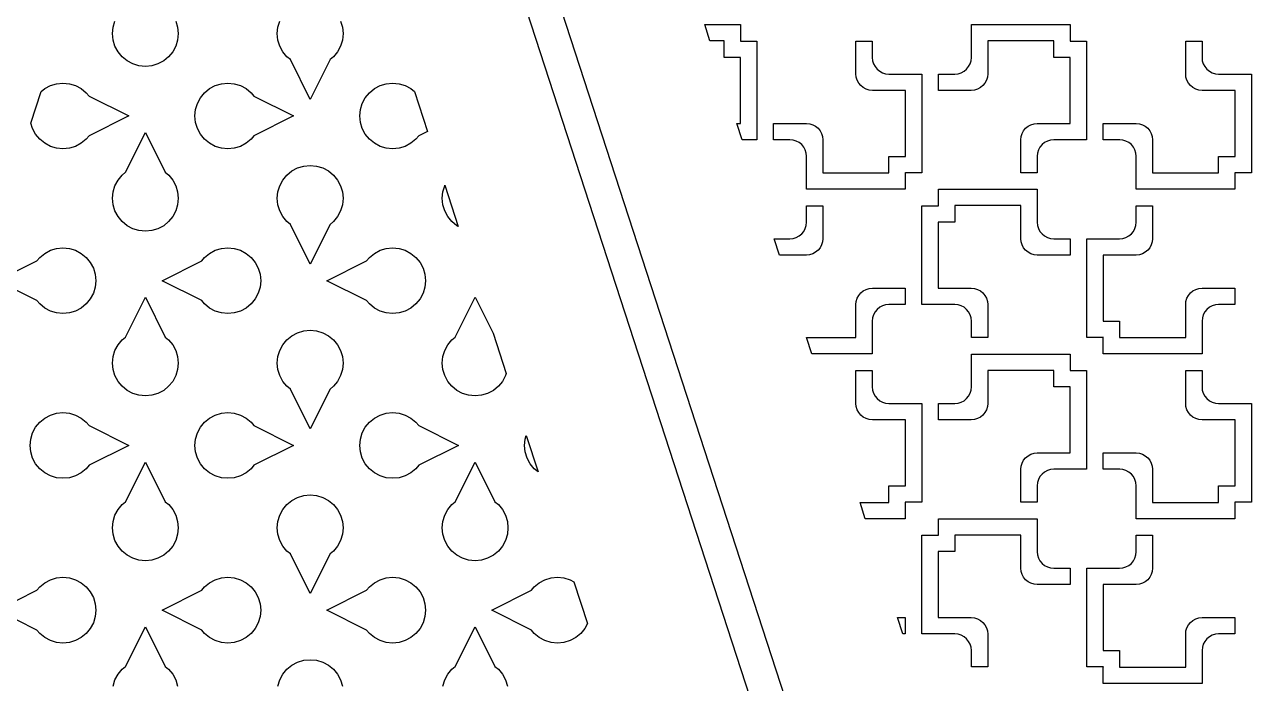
# Model space of a CAD drawing. Header units: metres. Extents: x 20 to 1108, y 20 to 485.
# Drawn here: x 389.1 to 500.8, y 105.8 to 165.8 of the extents above; entities that cross this region are included whole.
import ezdxf

# ---------------------------------------------------------------- set-up
doc = ezdxf.new("R2010")
doc.units = ezdxf.units.M

msp = doc.modelspace()

# ---------------------------------------------------------------- linework, layer by layer
for p, q in [((482.617, 20), (407.617, 250.826)), ((410.772, 250.826), (485.772, 20.0001)), ((397.123, 165), (397.181, 165.584)), ((397.181, 165.584), (397.351, 166.145)), ((402.883, 166.145), (403.053, 165.584)), ((403.053, 165.584), (403.112, 165)), ((412.123, 165), (412.181, 165.584)), ((412.181, 165.584), (412.352, 166.145)), ((417.884, 166.145), (418.054, 165.584)), ((418.054, 165.584), (418.112, 165)), ((451.493, 164.333), (451.01, 165.819)), ((451.01, 165.819), (454.265, 165.819)), ((454.265, 165.819), (454.265, 164.328)), ((475.278, 162.825), (475.278, 165.819)), ((475.278, 165.819), (484.265, 165.819)), ((484.265, 165.819), (484.265, 164.328)), ((397.181, 164.416), (397.123, 165)), ((397.351, 163.855), (397.181, 164.416)), ((403.054, 164.416), (402.883, 163.855)), ((403.112, 165), (403.054, 164.416)), ((412.182, 164.416), (412.123, 165)), ((412.352, 163.855), (412.182, 164.416)), ((418.054, 164.416), (417.884, 163.855)), ((418.112, 165), (418.054, 164.416)), ((452.778, 164.333), (451.493, 164.333)), ((452.779, 162.833), (452.778, 164.333)), ((454.265, 164.328), (454.257, 164.319)), ((454.257, 164.319), (454.265, 164.319)), ((454.265, 164.319), (454.265, 164.312)), ((454.265, 164.312), (454.274, 164.319)), ((454.274, 164.319), (455.765, 164.319)), ((455.765, 164.319), (455.765, 155.332)), ((464.779, 161.327), (464.779, 164.32)), ((464.779, 164.32), (466.266, 164.32)), ((466.266, 164.32), (466.266, 162.826)), ((482.778, 164.333), (476.765, 164.333)), ((476.765, 164.333), (476.765, 161.326)), ((482.779, 162.833), (482.778, 164.333)), ((484.265, 164.328), (484.257, 164.319)), ((484.257, 164.319), (484.265, 164.319)), ((484.265, 164.319), (484.265, 164.312)), ((484.265, 164.312), (484.274, 164.319)), ((484.274, 164.319), (485.765, 164.319)), ((485.765, 164.319), (485.765, 155.332)), ((494.779, 161.327), (494.779, 164.32)), ((494.779, 164.32), (496.266, 164.32)), ((496.266, 164.32), (496.266, 162.826)), ((397.627, 163.337), (397.351, 163.855)), ((398, 162.883), (397.627, 163.337)), ((402.607, 163.336), (402.235, 162.882)), ((402.883, 163.855), (402.607, 163.336)), ((412.627, 163.337), (412.352, 163.855)), ((413, 162.883), (412.627, 163.337)), ((417.607, 163.336), (417.235, 162.882)), ((417.884, 163.855), (417.607, 163.336)), ((398.454, 162.511), (398, 162.883)), ((398.972, 162.234), (398.454, 162.511)), ((399.533, 162.063), (398.972, 162.234)), ((400.117, 162.007), (399.533, 162.063)), ((400.701, 162.064), (400.117, 162.007)), ((401.262, 162.234), (400.701, 162.064)), ((401.781, 162.511), (401.262, 162.234)), ((402.235, 162.882), (401.781, 162.511)), ((413.309, 162.629), (413, 162.883)), ((415.117, 159.014), (413.309, 162.629)), ((416.926, 162.629), (415.117, 159.014)), ((417.235, 162.882), (416.926, 162.629)), ((454.279, 162.832), (452.779, 162.833)), ((454.279, 156.82), (454.279, 162.832)), ((466.266, 162.826), (466.294, 162.533)), ((466.294, 162.533), (466.381, 162.25)), ((466.381, 162.25), (466.52, 161.989)), ((466.52, 161.989), (466.707, 161.762)), ((474.836, 161.762), (475.024, 161.989)), ((475.024, 161.989), (475.163, 162.25)), ((475.163, 162.25), (475.248, 162.533)), ((475.248, 162.533), (475.278, 162.825)), ((484.279, 162.832), (482.779, 162.833)), ((484.279, 156.82), (484.279, 162.832)), ((496.266, 162.826), (496.294, 162.533)), ((496.294, 162.533), (496.381, 162.25)), ((496.381, 162.25), (496.52, 161.989)), ((496.52, 161.989), (496.707, 161.762)), ((464.807, 161.035), (464.779, 161.327)), ((464.892, 160.755), (464.807, 161.035)), ((466.707, 161.762), (466.935, 161.574)), ((466.935, 161.574), (467.196, 161.436)), ((467.196, 161.436), (467.479, 161.35)), ((467.479, 161.35), (467.771, 161.32)), ((467.771, 161.32), (470.765, 161.32)), ((470.765, 161.32), (470.765, 152.333)), ((472.278, 159.833), (472.278, 161.32)), ((472.278, 161.32), (473.772, 161.32)), ((473.772, 161.32), (474.065, 161.349)), ((474.065, 161.349), (474.348, 161.436)), ((474.348, 161.436), (474.609, 161.574)), ((474.609, 161.574), (474.836, 161.762)), ((476.737, 161.034), (476.652, 160.755)), ((476.765, 161.326), (476.737, 161.034)), ((494.807, 161.035), (494.779, 161.327)), ((494.892, 160.755), (494.807, 161.035)), ((496.707, 161.762), (496.935, 161.574)), ((496.935, 161.574), (497.196, 161.436)), ((497.196, 161.436), (497.479, 161.35)), ((497.479, 161.35), (497.771, 161.32)), ((497.771, 161.32), (500.765, 161.32)), ((500.765, 161.32), (500.765, 152.333)), ((389.701, 156.852), (390.635, 159.728)), ((390.635, 159.728), (390.954, 159.989)), ((390.954, 159.989), (391.473, 160.266)), ((391.473, 160.266), (392.034, 160.436)), ((392.034, 160.436), (392.617, 160.494)), ((392.617, 160.494), (393.201, 160.437)), ((393.201, 160.437), (393.762, 160.266)), ((393.762, 160.266), (394.281, 159.989)), ((394.281, 159.989), (394.735, 159.617)), ((405.5, 159.617), (405.954, 159.989)), ((405.954, 159.989), (406.473, 160.266)), ((406.473, 160.266), (407.034, 160.436)), ((407.034, 160.436), (407.617, 160.494)), ((407.617, 160.494), (408.201, 160.437)), ((408.201, 160.437), (408.762, 160.266)), ((408.762, 160.266), (409.281, 159.989)), ((409.281, 159.989), (409.735, 159.617)), ((420.5, 159.617), (420.954, 159.989)), ((420.954, 159.989), (421.473, 160.266)), ((421.473, 160.266), (422.034, 160.436)), ((422.034, 160.436), (422.617, 160.494)), ((422.617, 160.494), (423.201, 160.437)), ((423.201, 160.437), (423.762, 160.266)), ((423.762, 160.266), (424.281, 159.989)), ((424.281, 159.989), (424.6, 159.728)), ((424.6, 159.728), (425.782, 156.089)), ((465.03, 160.497), (464.892, 160.755)), ((465.215, 160.271), (465.03, 160.497)), ((465.442, 160.085), (465.215, 160.271)), ((465.701, 159.946), (465.442, 160.085)), ((465.98, 159.861), (465.701, 159.946)), ((466.272, 159.833), (465.98, 159.861)), ((469.279, 159.833), (466.272, 159.833)), ((469.279, 153.82), (469.279, 159.833)), ((475.271, 159.833), (472.278, 159.833)), ((475.563, 159.861), (475.271, 159.833)), ((475.843, 159.946), (475.563, 159.861)), ((476.102, 160.084), (475.843, 159.946)), ((476.329, 160.27), (476.102, 160.084)), ((476.514, 160.496), (476.329, 160.27)), ((476.652, 160.755), (476.514, 160.496)), ((495.03, 160.497), (494.892, 160.755)), ((495.215, 160.271), (495.03, 160.497)), ((495.442, 160.085), (495.215, 160.271)), ((495.701, 159.946), (495.442, 160.085)), ((495.98, 159.861), (495.701, 159.946)), ((496.272, 159.833), (495.98, 159.861)), ((499.279, 159.833), (496.272, 159.833)), ((499.279, 153.82), (499.279, 159.833)), ((394.735, 159.617), (394.989, 159.308)), ((394.989, 159.308), (398.604, 157.5)), ((404.681, 158.084), (404.852, 158.645)), ((404.852, 158.645), (405.128, 159.163)), ((405.128, 159.163), (405.5, 159.617)), ((409.735, 159.617), (409.989, 159.308)), ((409.989, 159.308), (413.604, 157.5)), ((419.681, 158.085), (419.852, 158.645)), ((419.852, 158.645), (420.127, 159.163)), ((420.127, 159.163), (420.5, 159.617)), ((398.604, 157.5), (394.989, 155.692)), ((404.624, 157.5), (404.681, 158.084)), ((404.682, 156.915), (404.624, 157.5)), ((413.604, 157.5), (409.989, 155.692)), ((419.624, 157.501), (419.681, 158.085)), ((419.682, 156.916), (419.624, 157.501)), ((389.852, 156.355), (389.701, 156.852)), ((390.127, 155.837), (389.852, 156.355)), ((404.852, 156.355), (404.682, 156.915)), ((405.128, 155.836), (404.852, 156.355)), ((419.852, 156.355), (419.682, 156.916)), ((420.127, 155.837), (419.852, 156.355)), ((454.417, 155.332), (453.934, 156.82)), ((453.934, 156.82), (454.279, 156.82)), ((457.278, 155.332), (457.278, 156.819)), ((457.278, 156.819), (460.272, 156.819)), ((460.272, 156.819), (460.564, 156.791)), ((460.564, 156.791), (460.843, 156.706)), ((460.843, 156.706), (461.102, 156.568)), ((461.102, 156.568), (461.329, 156.382)), ((461.329, 156.382), (461.514, 156.155)), ((480.031, 156.156), (480.216, 156.383)), ((480.216, 156.383), (480.442, 156.568)), ((480.442, 156.568), (480.701, 156.706)), ((480.701, 156.706), (480.981, 156.791)), ((480.981, 156.791), (481.273, 156.819)), ((481.273, 156.819), (484.279, 156.82)), ((487.278, 155.332), (487.278, 156.819)), ((487.278, 156.819), (490.272, 156.819)), ((490.272, 156.819), (490.564, 156.791)), ((490.564, 156.791), (490.843, 156.706)), ((490.843, 156.706), (491.102, 156.568)), ((491.102, 156.568), (491.329, 156.382)), ((491.329, 156.382), (491.514, 156.155)), ((390.5, 155.383), (390.127, 155.837)), ((390.954, 155.011), (390.5, 155.383)), ((394.735, 155.382), (394.281, 155.011)), ((394.989, 155.692), (394.735, 155.382)), ((398.309, 152.371), (400.117, 155.986)), ((400.117, 155.986), (401.926, 152.371)), ((405.5, 155.382), (405.128, 155.836)), ((405.954, 155.01), (405.5, 155.382)), ((409.735, 155.382), (409.281, 155.011)), ((409.989, 155.692), (409.735, 155.382)), ((420.5, 155.383), (420.127, 155.837)), ((420.954, 155.011), (420.5, 155.383)), ((424.735, 155.382), (424.281, 155.011)), ((424.989, 155.692), (424.735, 155.382)), ((425.782, 156.089), (424.989, 155.692)), ((455.765, 155.332), (454.417, 155.332)), ((458.773, 155.332), (457.278, 155.332)), ((459.065, 155.303), (458.773, 155.332)), ((459.348, 155.217), (459.065, 155.303)), ((459.609, 155.078), (459.348, 155.217)), ((461.514, 156.155), (461.652, 155.898)), ((461.652, 155.898), (461.737, 155.617)), ((461.737, 155.617), (461.765, 155.325)), ((461.765, 155.325), (461.766, 152.319)), ((479.779, 155.326), (479.807, 155.618)), ((479.779, 152.332), (479.779, 155.326)), ((479.807, 155.618), (479.892, 155.898)), ((479.892, 155.898), (480.031, 156.156)), ((482.196, 155.217), (481.935, 155.078)), ((482.479, 155.304), (482.196, 155.217)), ((482.772, 155.332), (482.479, 155.304)), ((485.765, 155.332), (482.772, 155.332)), ((488.773, 155.332), (487.278, 155.332)), ((489.065, 155.303), (488.773, 155.332)), ((489.348, 155.217), (489.065, 155.303)), ((489.609, 155.078), (489.348, 155.217)), ((491.514, 156.155), (491.652, 155.898)), ((491.652, 155.898), (491.737, 155.617)), ((491.737, 155.617), (491.765, 155.325)), ((491.765, 155.325), (491.766, 152.319)), ((391.473, 154.734), (390.954, 155.011)), ((392.034, 154.563), (391.473, 154.734)), ((392.617, 154.506), (392.034, 154.563)), ((393.201, 154.564), (392.617, 154.506)), ((393.762, 154.734), (393.201, 154.564)), ((394.281, 155.011), (393.762, 154.734)), ((406.473, 154.734), (405.954, 155.01)), ((407.034, 154.563), (406.473, 154.734)), ((407.617, 154.506), (407.034, 154.563)), ((408.201, 154.564), (407.617, 154.506)), ((408.762, 154.734), (408.201, 154.564)), ((409.281, 155.011), (408.762, 154.734)), ((421.473, 154.734), (420.954, 155.011)), ((422.034, 154.563), (421.473, 154.734)), ((422.617, 154.506), (422.034, 154.563)), ((423.201, 154.564), (422.617, 154.506)), ((423.762, 154.734), (423.201, 154.564)), ((424.281, 155.011), (423.762, 154.734)), ((459.836, 154.891), (459.609, 155.078)), ((460.024, 154.663), (459.836, 154.891)), ((460.163, 154.402), (460.024, 154.663)), ((460.249, 154.119), (460.163, 154.402)), ((460.278, 153.826), (460.249, 154.119)), ((481.295, 154.119), (481.266, 153.827)), ((481.381, 154.402), (481.295, 154.119)), ((481.52, 154.663), (481.381, 154.402)), ((481.707, 154.891), (481.52, 154.663)), ((481.935, 155.078), (481.707, 154.891)), ((489.836, 154.891), (489.609, 155.078)), ((490.024, 154.663), (489.836, 154.891)), ((490.163, 154.402), (490.024, 154.663)), ((490.249, 154.119), (490.163, 154.402)), ((490.278, 153.826), (490.249, 154.119)), ((414.533, 152.936), (415.117, 152.993)), ((415.117, 152.993), (415.701, 152.937)), ((460.278, 150.833), (460.278, 153.826)), ((467.778, 152.319), (467.779, 153.819)), ((467.779, 153.819), (469.279, 153.82)), ((481.266, 153.827), (481.266, 152.332)), ((490.278, 150.833), (490.278, 153.826)), ((497.778, 152.319), (497.779, 153.819)), ((497.779, 153.819), (499.279, 153.82)), ((397.628, 151.663), (398, 152.117)), ((398, 152.117), (398.309, 152.371)), ((401.926, 152.371), (402.236, 152.117)), ((402.236, 152.117), (402.608, 151.663)), ((412.627, 151.663), (412.999, 152.117)), ((412.999, 152.117), (413.453, 152.489)), ((413.453, 152.489), (413.972, 152.766)), ((413.972, 152.766), (414.533, 152.936)), ((415.701, 152.937), (416.262, 152.766)), ((416.262, 152.766), (416.781, 152.489)), ((416.781, 152.489), (417.235, 152.117)), ((417.235, 152.117), (417.608, 151.663)), ((461.766, 152.319), (467.778, 152.319)), ((469.265, 152.333), (469.257, 152.333)), ((469.257, 152.333), (469.265, 152.324)), ((469.274, 152.333), (469.265, 152.341)), ((469.265, 152.341), (469.265, 152.333)), ((469.265, 152.324), (469.265, 150.833)), ((470.765, 152.333), (469.274, 152.333)), ((481.266, 152.332), (479.779, 152.332)), ((491.766, 152.319), (497.778, 152.319)), ((499.265, 152.333), (499.257, 152.333)), ((499.257, 152.333), (499.265, 152.324)), ((499.274, 152.333), (499.265, 152.341)), ((499.265, 152.341), (499.265, 152.333)), ((499.265, 152.324), (499.265, 150.833)), ((500.765, 152.333), (499.274, 152.333)), ((397.181, 150.584), (397.352, 151.145)), ((397.352, 151.145), (397.628, 151.663)), ((402.608, 151.663), (402.884, 151.145)), ((402.884, 151.145), (403.054, 150.584)), ((412.181, 150.584), (412.351, 151.145)), ((412.351, 151.145), (412.627, 151.663)), ((417.608, 151.663), (417.883, 151.145)), ((417.883, 151.145), (418.053, 150.584)), ((427.181, 150.584), (427.352, 151.145)), ((427.352, 151.145), (427.374, 151.188)), ((427.374, 151.188), (428.593, 147.437)), ((469.265, 150.833), (460.278, 150.833)), ((472.279, 149.328), (472.279, 150.82)), ((472.279, 150.82), (481.266, 150.82)), ((481.266, 150.82), (481.266, 147.826)), ((499.265, 150.833), (490.278, 150.833)), ((397.123, 150), (397.181, 150.584)), ((397.182, 149.416), (397.123, 150)), ((403.054, 150.584), (403.112, 150)), ((403.112, 150), (403.054, 149.416)), ((412.123, 150), (412.181, 150.584)), ((412.181, 149.416), (412.123, 150)), ((418.053, 150.584), (418.112, 150)), ((418.112, 150), (418.054, 149.416)), ((427.123, 150), (427.181, 150.584)), ((427.182, 149.416), (427.123, 150)), ((397.352, 148.855), (397.182, 149.416)), ((397.627, 148.337), (397.352, 148.855)), ((402.884, 148.855), (402.608, 148.337)), ((403.054, 149.416), (402.884, 148.855)), ((412.351, 148.855), (412.181, 149.416)), ((412.627, 148.337), (412.351, 148.855)), ((417.883, 148.855), (417.607, 148.336)), ((418.054, 149.416), (417.883, 148.855)), ((427.352, 148.855), (427.182, 149.416)), ((427.627, 148.337), (427.352, 148.855)), ((460.278, 147.825), (460.278, 149.32)), ((460.278, 149.32), (461.765, 149.32)), ((461.765, 149.32), (461.765, 146.326)), ((470.779, 140.332), (470.779, 149.319)), ((470.779, 149.319), (472.27, 149.319)), ((472.27, 149.319), (472.279, 149.312)), ((472.287, 149.319), (472.279, 149.328)), ((472.279, 149.312), (472.279, 149.319)), ((472.279, 149.319), (472.287, 149.319)), ((473.766, 149.333), (473.765, 147.833)), ((479.778, 149.333), (473.766, 149.333)), ((479.779, 146.327), (479.778, 149.333)), ((490.278, 147.825), (490.278, 149.32)), ((490.278, 149.32), (491.765, 149.32)), ((491.765, 149.32), (491.765, 146.326)), ((398, 147.883), (397.627, 148.337)), ((398.454, 147.511), (398, 147.883)), ((398.973, 147.234), (398.454, 147.511)), ((401.782, 147.511), (401.263, 147.234)), ((402.235, 147.883), (401.782, 147.511)), ((402.608, 148.337), (402.235, 147.883)), ((412.999, 147.883), (412.627, 148.337)), ((413.309, 147.629), (412.999, 147.883)), ((415.117, 144.014), (413.309, 147.629)), ((416.926, 147.629), (415.117, 144.014)), ((417.235, 147.882), (416.926, 147.629)), ((417.607, 148.336), (417.235, 147.882)), ((428, 147.883), (427.627, 148.337)), ((428.454, 147.511), (428, 147.883)), ((428.593, 147.437), (428.454, 147.511)), ((460.163, 147.249), (460.248, 147.533)), ((460.248, 147.533), (460.278, 147.825)), ((473.765, 147.833), (472.265, 147.832)), ((472.265, 147.832), (472.265, 141.819)), ((481.266, 147.826), (481.294, 147.533)), ((481.294, 147.533), (481.381, 147.249)), ((490.163, 147.249), (490.248, 147.533)), ((490.248, 147.533), (490.278, 147.825)), ((399.534, 147.063), (398.973, 147.234)), ((400.117, 147.007), (399.534, 147.063)), ((400.702, 147.064), (400.117, 147.007)), ((401.263, 147.234), (400.702, 147.064)), ((457.345, 146.32), (458.772, 146.32)), ((457.83, 144.832), (457.345, 146.32)), ((458.772, 146.32), (459.065, 146.35)), ((459.065, 146.35), (459.348, 146.436)), ((459.348, 146.436), (459.609, 146.574)), ((459.609, 146.574), (459.836, 146.761)), ((459.836, 146.761), (460.024, 146.989)), ((460.024, 146.989), (460.163, 147.249)), ((461.765, 146.326), (461.737, 146.034)), ((479.807, 146.035), (479.779, 146.327)), ((481.381, 147.249), (481.52, 146.989)), ((481.52, 146.989), (481.707, 146.761)), ((481.707, 146.761), (481.935, 146.574)), ((481.935, 146.574), (482.196, 146.436)), ((482.196, 146.436), (482.479, 146.351)), ((482.479, 146.351), (482.771, 146.32)), ((482.771, 146.32), (484.266, 146.32)), ((484.266, 146.32), (484.266, 144.833)), ((485.779, 137.333), (485.779, 146.32)), ((485.779, 146.32), (488.772, 146.32)), ((488.772, 146.32), (489.065, 146.35)), ((489.065, 146.35), (489.348, 146.436)), ((489.348, 146.436), (489.609, 146.574)), ((489.609, 146.574), (489.836, 146.761)), ((489.836, 146.761), (490.024, 146.989)), ((490.024, 146.989), (490.163, 147.249)), ((491.765, 146.326), (491.737, 146.034)), ((390.954, 144.989), (391.473, 145.266)), ((391.473, 145.266), (392.034, 145.436)), ((392.034, 145.436), (392.617, 145.494)), ((392.617, 145.494), (393.201, 145.437)), ((393.201, 145.437), (393.762, 145.266)), ((393.762, 145.266), (394.281, 144.989)), ((405.954, 144.989), (406.473, 145.266)), ((406.473, 145.266), (407.034, 145.436)), ((407.034, 145.436), (407.617, 145.494)), ((407.617, 145.494), (408.201, 145.437)), ((408.201, 145.437), (408.762, 145.266)), ((408.762, 145.266), (409.281, 144.99)), ((420.954, 144.989), (421.473, 145.266)), ((421.473, 145.266), (422.034, 145.436)), ((422.034, 145.436), (422.617, 145.494)), ((422.617, 145.494), (423.201, 145.437)), ((423.201, 145.437), (423.762, 145.266)), ((423.762, 145.266), (424.281, 144.989)), ((461.329, 145.271), (461.102, 145.084)), ((461.514, 145.496), (461.329, 145.271)), ((461.652, 145.755), (461.514, 145.496)), ((461.737, 146.034), (461.652, 145.755)), ((479.892, 145.755), (479.807, 146.035)), ((480.03, 145.497), (479.892, 145.755)), ((480.215, 145.271), (480.03, 145.497)), ((480.442, 145.085), (480.215, 145.271)), ((491.329, 145.271), (491.102, 145.084)), ((491.514, 145.496), (491.329, 145.271)), ((491.652, 145.755), (491.514, 145.496)), ((491.737, 146.034), (491.652, 145.755)), ((386.631, 142.5), (390.246, 144.308)), ((390.246, 144.308), (390.5, 144.617)), ((390.5, 144.617), (390.954, 144.989)), ((394.281, 144.989), (394.735, 144.617)), ((394.735, 144.617), (395.108, 144.163)), ((395.108, 144.163), (395.383, 143.645)), ((401.631, 142.5), (405.246, 144.308)), ((405.246, 144.308), (405.5, 144.618)), ((405.5, 144.618), (405.954, 144.989)), ((409.281, 144.99), (409.735, 144.618)), ((409.735, 144.618), (410.107, 144.164)), ((410.107, 144.164), (410.383, 143.645)), ((416.631, 142.5), (420.246, 144.308)), ((420.246, 144.308), (420.5, 144.617)), ((420.5, 144.617), (420.954, 144.989)), ((424.281, 144.989), (424.735, 144.617)), ((424.735, 144.617), (425.108, 144.163)), ((425.108, 144.163), (425.383, 143.645)), ((460.271, 144.833), (457.83, 144.832)), ((460.563, 144.861), (460.271, 144.833)), ((460.843, 144.946), (460.563, 144.861)), ((461.102, 145.084), (460.843, 144.946)), ((480.701, 144.946), (480.442, 145.085)), ((480.98, 144.861), (480.701, 144.946)), ((481.272, 144.833), (480.98, 144.861)), ((484.266, 144.833), (481.272, 144.833)), ((490.271, 144.833), (487.265, 144.832)), ((487.265, 144.832), (487.265, 138.82)), ((490.563, 144.861), (490.271, 144.833)), ((490.843, 144.946), (490.563, 144.861)), ((491.102, 145.084), (490.843, 144.946)), ((395.383, 143.645), (395.553, 143.084)), ((395.553, 143.084), (395.611, 142.499)), ((410.383, 143.645), (410.553, 143.085)), ((410.553, 143.085), (410.611, 142.5)), ((425.383, 143.645), (425.553, 143.084)), ((425.553, 143.084), (425.611, 142.499)), ((390.246, 140.692), (386.631, 142.5)), ((395.554, 141.915), (395.383, 141.355)), ((395.611, 142.499), (395.554, 141.915)), ((405.246, 140.692), (401.631, 142.5)), ((410.554, 141.916), (410.383, 141.355)), ((410.611, 142.5), (410.554, 141.916)), ((420.246, 140.692), (416.631, 142.5)), ((425.554, 141.915), (425.383, 141.355)), ((425.611, 142.499), (425.554, 141.915)), ((465.701, 141.706), (465.981, 141.791)), ((465.981, 141.791), (466.273, 141.819)), ((466.273, 141.819), (469.266, 141.819)), ((469.266, 141.819), (469.266, 140.332)), ((472.265, 141.819), (475.272, 141.819)), ((475.272, 141.819), (475.564, 141.791)), ((475.564, 141.791), (475.843, 141.706)), ((495.701, 141.706), (495.981, 141.791)), ((495.981, 141.791), (496.273, 141.819)), ((496.273, 141.819), (499.266, 141.819)), ((499.266, 141.819), (499.266, 140.332)), ((390.5, 140.383), (390.246, 140.692)), ((395.107, 140.836), (394.735, 140.382)), ((395.383, 141.355), (395.107, 140.836)), ((398.309, 137.371), (400.117, 140.986)), ((400.117, 140.986), (401.926, 137.371)), ((405.5, 140.383), (405.246, 140.692)), ((410.107, 140.836), (409.735, 140.382)), ((410.383, 141.355), (410.107, 140.836)), ((420.5, 140.383), (420.246, 140.692)), ((425.107, 140.836), (424.735, 140.382)), ((425.383, 141.355), (425.107, 140.836)), ((428.309, 137.371), (430.117, 140.986)), ((430.117, 140.986), (431.749, 137.723)), ((464.807, 140.618), (464.892, 140.898)), ((464.892, 140.898), (465.031, 141.156)), ((465.031, 141.156), (465.216, 141.383)), ((465.216, 141.383), (465.442, 141.568)), ((465.442, 141.568), (465.701, 141.706)), ((475.843, 141.706), (476.102, 141.568)), ((476.102, 141.568), (476.329, 141.382)), ((476.329, 141.382), (476.514, 141.155)), ((476.514, 141.155), (476.652, 140.898)), ((476.652, 140.898), (476.737, 140.617)), ((494.807, 140.618), (494.892, 140.898)), ((494.892, 140.898), (495.031, 141.156)), ((495.031, 141.156), (495.216, 141.383)), ((495.216, 141.383), (495.442, 141.568)), ((495.442, 141.568), (495.701, 141.706)), ((390.954, 140.011), (390.5, 140.383)), ((391.473, 139.734), (390.954, 140.011)), ((392.034, 139.563), (391.473, 139.734)), ((392.617, 139.506), (392.034, 139.563)), ((393.201, 139.564), (392.617, 139.506)), ((393.762, 139.734), (393.201, 139.564)), ((394.281, 140.011), (393.762, 139.734)), ((394.735, 140.382), (394.281, 140.011)), ((405.954, 140.011), (405.5, 140.383)), ((406.473, 139.734), (405.954, 140.011)), ((407.034, 139.563), (406.473, 139.734)), ((407.617, 139.506), (407.034, 139.563)), ((408.201, 139.564), (407.617, 139.506)), ((408.762, 139.734), (408.201, 139.564)), ((409.281, 140.011), (408.762, 139.734)), ((409.735, 140.382), (409.281, 140.011)), ((420.954, 140.011), (420.5, 140.383)), ((421.473, 139.734), (420.954, 140.011)), ((422.034, 139.563), (421.473, 139.734)), ((422.617, 139.506), (422.034, 139.563)), ((423.201, 139.564), (422.617, 139.506)), ((423.762, 139.734), (423.201, 139.564)), ((424.281, 140.011), (423.762, 139.734)), ((424.735, 140.382), (424.281, 140.011)), ((464.779, 140.326), (464.807, 140.618)), ((464.779, 137.319), (464.779, 140.326)), ((466.52, 139.663), (466.381, 139.403)), ((466.707, 139.892), (466.52, 139.663)), ((466.935, 140.078), (466.707, 139.892)), ((467.196, 140.217), (466.935, 140.078)), ((467.479, 140.303), (467.196, 140.217)), ((467.772, 140.332), (467.479, 140.303)), ((469.266, 140.332), (467.772, 140.332)), ((473.773, 140.332), (470.779, 140.332)), ((474.065, 140.302), (473.773, 140.332)), ((474.348, 140.217), (474.065, 140.302)), ((474.609, 140.078), (474.348, 140.217)), ((474.836, 139.892), (474.609, 140.078)), ((475.024, 139.663), (474.836, 139.892)), ((475.163, 139.403), (475.024, 139.663)), ((476.737, 140.617), (476.765, 140.325)), ((476.765, 140.325), (476.765, 137.332)), ((494.779, 140.326), (494.807, 140.618)), ((494.779, 137.319), (494.779, 140.326)), ((496.52, 139.663), (496.381, 139.403)), ((496.707, 139.892), (496.52, 139.663)), ((496.935, 140.078), (496.707, 139.892)), ((497.196, 140.217), (496.935, 140.078)), ((497.479, 140.303), (497.196, 140.217)), ((497.772, 140.332), (497.479, 140.303)), ((499.266, 140.332), (497.772, 140.332)), ((466.295, 139.119), (466.266, 138.827)), ((466.266, 138.827), (466.266, 135.832)), ((466.381, 139.403), (466.295, 139.119)), ((475.249, 139.119), (475.163, 139.403)), ((475.278, 138.826), (475.249, 139.119)), ((475.278, 137.332), (475.278, 138.826)), ((487.265, 138.82), (488.765, 138.819)), ((488.765, 138.819), (488.766, 137.319)), ((496.295, 139.119), (496.266, 138.827)), ((496.266, 138.827), (496.266, 135.832)), ((496.381, 139.403), (496.295, 139.119)), ((398, 137.117), (398.309, 137.371)), ((401.926, 137.371), (402.235, 137.117)), ((413, 137.117), (413.454, 137.489)), ((413.454, 137.489), (413.973, 137.766)), ((413.973, 137.766), (414.534, 137.936)), ((414.534, 137.936), (415.117, 137.993)), ((415.117, 137.993), (415.702, 137.937)), ((415.702, 137.937), (416.263, 137.766)), ((416.263, 137.766), (416.781, 137.489)), ((416.781, 137.489), (417.235, 137.117)), ((428, 137.117), (428.309, 137.371)), ((431.749, 137.723), (432.943, 134.05)), ((476.765, 137.332), (475.278, 137.332)), ((487.27, 137.333), (485.779, 137.333)), ((487.279, 137.341), (487.27, 137.333)), ((487.279, 137.333), (487.279, 137.341)), ((487.279, 137.324), (487.287, 137.333)), ((487.287, 137.333), (487.279, 137.333)), ((487.279, 135.832), (487.279, 137.324)), ((397.351, 136.145), (397.627, 136.663)), ((397.627, 136.663), (398, 137.117)), ((402.235, 137.117), (402.608, 136.663)), ((402.608, 136.663), (402.883, 136.145)), ((412.352, 136.145), (412.628, 136.663)), ((412.628, 136.663), (413, 137.117)), ((417.235, 137.117), (417.608, 136.663)), ((417.608, 136.663), (417.884, 136.145)), ((427.351, 136.145), (427.627, 136.663)), ((427.627, 136.663), (428, 137.117)), ((460.753, 135.832), (460.27, 137.319)), ((460.27, 137.319), (464.779, 137.319)), ((488.766, 137.319), (494.779, 137.319)), ((397.123, 135), (397.181, 135.584)), ((397.181, 135.584), (397.351, 136.145)), ((402.883, 136.145), (403.053, 135.584)), ((403.053, 135.584), (403.112, 135)), ((412.123, 135), (412.181, 135.584)), ((412.181, 135.584), (412.352, 136.145)), ((417.884, 136.145), (418.054, 135.584)), ((418.054, 135.584), (418.112, 135)), ((427.123, 135), (427.181, 135.584)), ((427.181, 135.584), (427.351, 136.145)), ((466.266, 135.832), (460.753, 135.832)), ((475.278, 132.825), (475.278, 135.82)), ((475.278, 135.82), (484.265, 135.82)), ((484.265, 135.82), (484.265, 134.328)), ((496.266, 135.832), (487.279, 135.832)), ((397.181, 134.416), (397.123, 135)), ((397.351, 133.855), (397.181, 134.416)), ((403.054, 134.416), (402.883, 133.855)), ((403.112, 135), (403.054, 134.416)), ((412.182, 134.416), (412.123, 135)), ((412.352, 133.855), (412.182, 134.416)), ((418.054, 134.416), (417.884, 133.855)), ((418.112, 135), (418.054, 134.416)), ((427.181, 134.416), (427.123, 135)), ((427.351, 133.855), (427.181, 134.416)), ((432.943, 134.05), (432.883, 133.855)), ((464.779, 131.327), (464.779, 134.32)), ((464.779, 134.32), (466.266, 134.32)), ((466.266, 134.32), (466.266, 132.826)), ((482.778, 134.333), (476.765, 134.333)), ((476.765, 134.333), (476.765, 131.326)), ((482.779, 132.833), (482.778, 134.333)), ((484.265, 134.328), (484.257, 134.319)), ((484.257, 134.319), (484.265, 134.319)), ((484.265, 134.319), (484.265, 134.312)), ((484.265, 134.312), (484.274, 134.319)), ((484.274, 134.319), (485.765, 134.319)), ((485.765, 134.319), (485.765, 125.332)), ((494.779, 131.327), (494.779, 134.32)), ((494.779, 134.32), (496.266, 134.32)), ((496.266, 134.32), (496.266, 132.826)), ((397.627, 133.337), (397.351, 133.855)), ((398, 132.883), (397.627, 133.337)), ((398.454, 132.511), (398, 132.883)), ((402.235, 132.882), (401.781, 132.511)), ((402.607, 133.336), (402.235, 132.882)), ((402.883, 133.855), (402.607, 133.336)), ((412.627, 133.337), (412.352, 133.855)), ((413, 132.883), (412.627, 133.337)), ((413.309, 132.629), (413, 132.883)), ((417.235, 132.882), (416.926, 132.629)), ((417.607, 133.336), (417.235, 132.882)), ((417.884, 133.855), (417.607, 133.336)), ((427.627, 133.337), (427.351, 133.855)), ((428, 132.883), (427.627, 133.337)), ((428.454, 132.511), (428, 132.883)), ((432.235, 132.882), (431.781, 132.511)), ((432.607, 133.336), (432.235, 132.882)), ((432.883, 133.855), (432.607, 133.336)), ((398.972, 132.234), (398.454, 132.511)), ((399.533, 132.063), (398.972, 132.234)), ((400.117, 132.007), (399.533, 132.063)), ((400.701, 132.064), (400.117, 132.007)), ((401.262, 132.234), (400.701, 132.064)), ((401.781, 132.511), (401.262, 132.234)), ((415.117, 129.014), (413.309, 132.629)), ((416.926, 132.629), (415.117, 129.014)), ((428.972, 132.234), (428.454, 132.511)), ((429.533, 132.063), (428.972, 132.234)), ((430.117, 132.007), (429.533, 132.063)), ((430.701, 132.064), (430.117, 132.007)), ((431.262, 132.234), (430.701, 132.064)), ((431.781, 132.511), (431.262, 132.234)), ((466.266, 132.826), (466.294, 132.533)), ((466.294, 132.533), (466.381, 132.249)), ((466.381, 132.249), (466.52, 131.989)), ((466.52, 131.989), (466.707, 131.761)), ((466.707, 131.761), (466.935, 131.574)), ((474.609, 131.574), (474.836, 131.761)), ((474.836, 131.761), (475.024, 131.989)), ((475.024, 131.989), (475.163, 132.249)), ((475.163, 132.249), (475.248, 132.533)), ((475.248, 132.533), (475.278, 132.825)), ((484.279, 132.832), (482.779, 132.833)), ((484.279, 126.82), (484.279, 132.832)), ((496.266, 132.826), (496.294, 132.533)), ((496.294, 132.533), (496.381, 132.249)), ((496.381, 132.249), (496.52, 131.989)), ((496.52, 131.989), (496.707, 131.761)), ((496.707, 131.761), (496.935, 131.574)), ((464.807, 131.035), (464.779, 131.327)), ((464.892, 130.755), (464.807, 131.035)), ((465.03, 130.497), (464.892, 130.755)), ((466.935, 131.574), (467.196, 131.436)), ((467.196, 131.436), (467.479, 131.351)), ((467.479, 131.351), (467.771, 131.32)), ((467.771, 131.32), (470.765, 131.32)), ((470.765, 131.32), (470.765, 122.333)), ((472.278, 129.833), (472.278, 131.32)), ((472.278, 131.32), (473.772, 131.32)), ((473.772, 131.32), (474.065, 131.35)), ((474.065, 131.35), (474.348, 131.436)), ((474.348, 131.436), (474.609, 131.574)), ((476.652, 130.755), (476.514, 130.496)), ((476.737, 131.034), (476.652, 130.755)), ((476.765, 131.326), (476.737, 131.034)), ((494.807, 131.035), (494.779, 131.327)), ((494.892, 130.755), (494.807, 131.035)), ((495.03, 130.497), (494.892, 130.755)), ((496.935, 131.574), (497.196, 131.436)), ((497.196, 131.436), (497.479, 131.351)), ((497.479, 131.351), (497.771, 131.32)), ((497.771, 131.32), (500.765, 131.32)), ((500.765, 131.32), (500.765, 122.333)), ((390.127, 129.163), (390.5, 129.617)), ((390.5, 129.617), (390.954, 129.989)), ((390.954, 129.989), (391.473, 130.266)), ((391.473, 130.266), (392.034, 130.436)), ((392.034, 130.436), (392.617, 130.494)), ((392.617, 130.494), (393.201, 130.437)), ((393.201, 130.437), (393.762, 130.266)), ((393.762, 130.266), (394.281, 129.989)), ((394.281, 129.989), (394.735, 129.617)), ((394.735, 129.617), (394.989, 129.308)), ((405.128, 129.163), (405.5, 129.617)), ((405.5, 129.617), (405.954, 129.989)), ((405.954, 129.989), (406.473, 130.266)), ((406.473, 130.266), (407.034, 130.436)), ((407.034, 130.436), (407.617, 130.494)), ((407.617, 130.494), (408.201, 130.437)), ((408.201, 130.437), (408.762, 130.266)), ((408.762, 130.266), (409.281, 129.989)), ((409.281, 129.989), (409.735, 129.617)), ((409.735, 129.617), (409.989, 129.308)), ((420.127, 129.163), (420.5, 129.617)), ((420.5, 129.617), (420.954, 129.989)), ((420.954, 129.989), (421.473, 130.266)), ((421.473, 130.266), (422.034, 130.436)), ((422.034, 130.436), (422.617, 130.494)), ((422.617, 130.494), (423.201, 130.437)), ((423.201, 130.437), (423.762, 130.266)), ((423.762, 130.266), (424.281, 129.989)), ((424.281, 129.989), (424.735, 129.617)), ((424.735, 129.617), (424.989, 129.308)), ((465.215, 130.271), (465.03, 130.497)), ((465.442, 130.085), (465.215, 130.271)), ((465.701, 129.946), (465.442, 130.085)), ((465.98, 129.861), (465.701, 129.946)), ((466.272, 129.833), (465.98, 129.861)), ((469.279, 129.833), (466.272, 129.833)), ((469.279, 123.82), (469.279, 129.833)), ((475.271, 129.833), (472.278, 129.833)), ((475.563, 129.861), (475.271, 129.833)), ((475.843, 129.946), (475.563, 129.861)), ((476.102, 130.084), (475.843, 129.946)), ((476.329, 130.271), (476.102, 130.084)), ((476.514, 130.496), (476.329, 130.271)), ((495.215, 130.271), (495.03, 130.497)), ((495.442, 130.085), (495.215, 130.271)), ((495.701, 129.946), (495.442, 130.085)), ((495.98, 129.861), (495.701, 129.946)), ((496.272, 129.833), (495.98, 129.861)), ((499.279, 129.833), (496.272, 129.833)), ((499.279, 123.82), (499.279, 129.833)), ((389.681, 128.085), (389.852, 128.645)), ((389.852, 128.645), (390.127, 129.163)), ((394.989, 129.308), (398.604, 127.5)), ((404.681, 128.084), (404.852, 128.645)), ((404.852, 128.645), (405.128, 129.163)), ((409.989, 129.308), (413.604, 127.5)), ((419.681, 128.085), (419.852, 128.645)), ((419.852, 128.645), (420.127, 129.163)), ((424.989, 129.308), (428.604, 127.5)), ((434.681, 128.084), (434.778, 128.402)), ((434.778, 128.402), (435.853, 125.093)), ((389.624, 127.501), (389.681, 128.085)), ((389.682, 126.916), (389.624, 127.501)), ((398.604, 127.5), (394.989, 125.692)), ((404.624, 127.5), (404.681, 128.084)), ((404.682, 126.915), (404.624, 127.5)), ((413.604, 127.5), (409.989, 125.692)), ((419.624, 127.501), (419.681, 128.085)), ((419.682, 126.916), (419.624, 127.501)), ((428.604, 127.5), (424.989, 125.692)), ((434.624, 127.5), (434.681, 128.084)), ((434.682, 126.915), (434.624, 127.5)), ((389.852, 126.355), (389.682, 126.916)), ((390.127, 125.837), (389.852, 126.355)), ((404.852, 126.355), (404.682, 126.915)), ((405.128, 125.836), (404.852, 126.355)), ((419.852, 126.355), (419.682, 126.916)), ((420.127, 125.837), (419.852, 126.355)), ((434.852, 126.355), (434.682, 126.915)), ((435.128, 125.836), (434.852, 126.355)), ((480.031, 126.156), (480.216, 126.383)), ((480.216, 126.383), (480.442, 126.568)), ((480.442, 126.568), (480.701, 126.706)), ((480.701, 126.706), (480.981, 126.791)), ((480.981, 126.791), (481.273, 126.819)), ((481.273, 126.819), (484.279, 126.82)), ((487.278, 125.332), (487.278, 126.819)), ((487.278, 126.819), (490.272, 126.819)), ((490.272, 126.819), (490.564, 126.791)), ((490.564, 126.791), (490.843, 126.706)), ((490.843, 126.706), (491.102, 126.568)), ((491.102, 126.568), (491.329, 126.382)), ((491.329, 126.382), (491.514, 126.155)), ((390.5, 125.383), (390.127, 125.837)), ((390.954, 125.011), (390.5, 125.383)), ((394.735, 125.382), (394.281, 125.011)), ((394.989, 125.692), (394.735, 125.382)), ((398.309, 122.371), (400.117, 125.986)), ((400.117, 125.986), (401.926, 122.371)), ((405.5, 125.382), (405.128, 125.836)), ((405.954, 125.01), (405.5, 125.382)), ((409.735, 125.382), (409.281, 125.011)), ((409.989, 125.692), (409.735, 125.382)), ((420.5, 125.383), (420.127, 125.837)), ((420.954, 125.011), (420.5, 125.383)), ((424.735, 125.382), (424.281, 125.011)), ((424.989, 125.692), (424.735, 125.382)), ((428.309, 122.371), (430.117, 125.986)), ((430.117, 125.986), (431.926, 122.371)), ((435.5, 125.382), (435.128, 125.836)), ((435.853, 125.093), (435.5, 125.382)), ((479.779, 125.326), (479.807, 125.618)), ((479.779, 122.332), (479.779, 125.326)), ((479.807, 125.618), (479.892, 125.898)), ((479.892, 125.898), (480.031, 126.156)), ((481.935, 125.078), (481.707, 124.892)), ((482.196, 125.217), (481.935, 125.078)), ((482.479, 125.303), (482.196, 125.217)), ((482.772, 125.332), (482.479, 125.303)), ((485.765, 125.332), (482.772, 125.332)), ((488.773, 125.332), (487.278, 125.332)), ((489.065, 125.302), (488.773, 125.332)), ((489.348, 125.217), (489.065, 125.302)), ((489.609, 125.078), (489.348, 125.217)), ((489.836, 124.892), (489.609, 125.078)), ((491.514, 126.155), (491.652, 125.898)), ((491.652, 125.898), (491.737, 125.617)), ((491.737, 125.617), (491.765, 125.325)), ((491.765, 125.325), (491.766, 122.319)), ((391.473, 124.734), (390.954, 125.011)), ((392.034, 124.563), (391.473, 124.734)), ((392.617, 124.506), (392.034, 124.563)), ((393.201, 124.564), (392.617, 124.506)), ((393.762, 124.734), (393.201, 124.564)), ((394.281, 125.011), (393.762, 124.734)), ((406.473, 124.734), (405.954, 125.01)), ((407.034, 124.563), (406.473, 124.734)), ((407.617, 124.506), (407.034, 124.563)), ((408.201, 124.564), (407.617, 124.506)), ((408.762, 124.734), (408.201, 124.564)), ((409.281, 125.011), (408.762, 124.734)), ((421.473, 124.734), (420.954, 125.011)), ((422.034, 124.563), (421.473, 124.734)), ((422.617, 124.506), (422.034, 124.563)), ((423.201, 124.564), (422.617, 124.506)), ((423.762, 124.734), (423.201, 124.564)), ((424.281, 125.011), (423.762, 124.734)), ((481.295, 124.119), (481.266, 123.827)), ((481.381, 124.403), (481.295, 124.119)), ((481.52, 124.663), (481.381, 124.403)), ((481.707, 124.892), (481.52, 124.663)), ((490.024, 124.663), (489.836, 124.892)), ((490.163, 124.403), (490.024, 124.663)), ((490.249, 124.119), (490.163, 124.403)), ((490.278, 123.826), (490.249, 124.119)), ((413.972, 122.766), (414.533, 122.936)), ((414.533, 122.936), (415.117, 122.993)), ((415.117, 122.993), (415.701, 122.937)), ((415.701, 122.937), (416.262, 122.766)), ((467.778, 122.319), (467.779, 123.819)), ((467.779, 123.819), (469.279, 123.82)), ((481.266, 123.827), (481.266, 122.332)), ((490.278, 120.832), (490.278, 123.826)), ((497.778, 122.319), (497.779, 123.819)), ((497.779, 123.819), (499.279, 123.82)), ((397.628, 121.663), (398, 122.117)), ((398, 122.117), (398.309, 122.371)), ((401.926, 122.371), (402.236, 122.117)), ((402.236, 122.117), (402.608, 121.663)), ((412.627, 121.663), (412.999, 122.117)), ((412.999, 122.117), (413.453, 122.489)), ((413.453, 122.489), (413.972, 122.766)), ((416.262, 122.766), (416.781, 122.489)), ((416.781, 122.489), (417.235, 122.117)), ((417.235, 122.117), (417.608, 121.663)), ((427.628, 121.663), (428, 122.117)), ((428, 122.117), (428.309, 122.371)), ((431.926, 122.371), (432.236, 122.117)), ((432.236, 122.117), (432.608, 121.663)), ((465.627, 120.832), (465.144, 122.319)), ((465.144, 122.319), (467.778, 122.319)), ((469.265, 122.333), (469.257, 122.333)), ((469.257, 122.333), (469.265, 122.324)), ((469.274, 122.333), (469.265, 122.341)), ((469.265, 122.341), (469.265, 122.333)), ((469.265, 122.324), (469.265, 120.832)), ((470.765, 122.333), (469.274, 122.333)), ((481.266, 122.332), (479.779, 122.332)), ((491.766, 122.319), (497.778, 122.319)), ((499.265, 122.333), (499.257, 122.333)), ((499.257, 122.333), (499.265, 122.324)), ((499.274, 122.333), (499.265, 122.341)), ((499.265, 122.341), (499.265, 122.333)), ((499.265, 122.324), (499.265, 120.832)), ((500.765, 122.333), (499.274, 122.333)), ((397.123, 120), (397.181, 120.584)), ((397.181, 120.584), (397.352, 121.145)), ((397.352, 121.145), (397.628, 121.663)), ((402.608, 121.663), (402.884, 121.145)), ((402.884, 121.145), (403.054, 120.584)), ((403.054, 120.584), (403.112, 120)), ((412.123, 120), (412.181, 120.584)), ((412.181, 120.584), (412.351, 121.145)), ((412.351, 121.145), (412.627, 121.663)), ((417.608, 121.663), (417.883, 121.145)), ((417.883, 121.145), (418.053, 120.584)), ((418.053, 120.584), (418.112, 120)), ((427.123, 120), (427.181, 120.584)), ((427.181, 120.584), (427.352, 121.145)), ((427.352, 121.145), (427.628, 121.663)), ((432.608, 121.663), (432.884, 121.145)), ((432.884, 121.145), (433.054, 120.584)), ((433.054, 120.584), (433.112, 120)), ((469.265, 120.832), (465.627, 120.832)), ((472.279, 119.328), (472.279, 120.82)), ((472.279, 120.82), (481.266, 120.82)), ((481.266, 120.82), (481.266, 117.826)), ((499.265, 120.832), (490.278, 120.832)), ((397.182, 119.416), (397.123, 120)), ((403.112, 120), (403.054, 119.416)), ((412.181, 119.416), (412.123, 120)), ((418.112, 120), (418.054, 119.416)), ((427.182, 119.416), (427.123, 120)), ((433.112, 120), (433.054, 119.416)), ((397.352, 118.855), (397.182, 119.416)), ((397.627, 118.337), (397.352, 118.855)), ((402.884, 118.855), (402.608, 118.337)), ((403.054, 119.416), (402.884, 118.855)), ((412.351, 118.855), (412.181, 119.416)), ((412.627, 118.337), (412.351, 118.855)), ((417.883, 118.855), (417.607, 118.337)), ((418.054, 119.416), (417.883, 118.855)), ((427.352, 118.855), (427.182, 119.416)), ((427.627, 118.337), (427.352, 118.855)), ((432.884, 118.855), (432.608, 118.337)), ((433.054, 119.416), (432.884, 118.855)), ((470.779, 110.332), (470.779, 119.319)), ((470.779, 119.319), (472.27, 119.319)), ((472.27, 119.319), (472.279, 119.312)), ((472.287, 119.319), (472.279, 119.328)), ((472.279, 119.312), (472.279, 119.319)), ((472.279, 119.319), (472.287, 119.319)), ((473.766, 119.333), (473.765, 117.833)), ((479.778, 119.333), (473.766, 119.333)), ((479.779, 116.327), (479.778, 119.333)), ((490.278, 117.825), (490.278, 119.32)), ((490.278, 119.32), (491.765, 119.32)), ((491.765, 119.32), (491.765, 116.326)), ((398, 117.883), (397.627, 118.337)), ((398.454, 117.511), (398, 117.883)), ((398.973, 117.234), (398.454, 117.511)), ((399.534, 117.063), (398.973, 117.234)), ((401.263, 117.234), (400.702, 117.064)), ((401.782, 117.511), (401.263, 117.234)), ((402.235, 117.883), (401.782, 117.511)), ((402.608, 118.337), (402.235, 117.883)), ((412.999, 117.883), (412.627, 118.337)), ((413.309, 117.629), (412.999, 117.883)), ((415.117, 114.014), (413.309, 117.629)), ((416.926, 117.629), (415.117, 114.014)), ((417.235, 117.883), (416.926, 117.629)), ((417.607, 118.337), (417.235, 117.883)), ((428, 117.883), (427.627, 118.337)), ((428.454, 117.511), (428, 117.883)), ((428.973, 117.234), (428.454, 117.511)), ((429.534, 117.063), (428.973, 117.234)), ((431.263, 117.234), (430.702, 117.064)), ((431.782, 117.511), (431.263, 117.234)), ((432.235, 117.883), (431.782, 117.511)), ((432.608, 118.337), (432.235, 117.883)), ((473.765, 117.833), (472.265, 117.832)), ((472.265, 117.832), (472.265, 111.819)), ((481.266, 117.826), (481.294, 117.533)), ((481.294, 117.533), (481.381, 117.249)), ((481.381, 117.249), (481.52, 116.989)), ((490.024, 116.989), (490.163, 117.249)), ((490.163, 117.249), (490.248, 117.533)), ((490.248, 117.533), (490.278, 117.825)), ((400.117, 117.007), (399.534, 117.063)), ((400.702, 117.064), (400.117, 117.007)), ((430.117, 117.007), (429.534, 117.063)), ((430.702, 117.064), (430.117, 117.007)), ((479.807, 116.035), (479.779, 116.327)), ((481.52, 116.989), (481.707, 116.761)), ((481.707, 116.761), (481.935, 116.574)), ((481.935, 116.574), (482.196, 116.436)), ((482.196, 116.436), (482.479, 116.351)), ((482.479, 116.351), (482.771, 116.32)), ((482.771, 116.32), (484.266, 116.32)), ((484.266, 116.32), (484.266, 114.833)), ((485.779, 107.333), (485.779, 116.32)), ((485.779, 116.32), (488.772, 116.32)), ((488.772, 116.32), (489.065, 116.35)), ((489.065, 116.35), (489.348, 116.436)), ((489.348, 116.436), (489.609, 116.574)), ((489.609, 116.574), (489.836, 116.761)), ((489.836, 116.761), (490.024, 116.989)), ((491.765, 116.326), (491.737, 116.034)), ((390.954, 114.989), (391.473, 115.266)), ((391.473, 115.266), (392.034, 115.436)), ((392.034, 115.436), (392.617, 115.494)), ((392.617, 115.494), (393.201, 115.437)), ((393.201, 115.437), (393.762, 115.266)), ((393.762, 115.266), (394.281, 114.989)), ((405.954, 114.989), (406.473, 115.267)), ((406.473, 115.267), (407.034, 115.437)), ((407.034, 115.437), (407.617, 115.494)), ((407.617, 115.494), (408.201, 115.437)), ((408.201, 115.437), (408.762, 115.267)), ((408.762, 115.267), (409.281, 114.99)), ((420.954, 114.989), (421.473, 115.266)), ((421.473, 115.266), (422.034, 115.436)), ((422.034, 115.436), (422.617, 115.494)), ((422.617, 115.494), (423.201, 115.437)), ((423.201, 115.437), (423.762, 115.266)), ((423.762, 115.266), (424.281, 114.989)), ((435.954, 114.989), (436.473, 115.267)), ((436.473, 115.267), (437.034, 115.437)), ((437.034, 115.437), (437.617, 115.494)), ((437.617, 115.494), (438.201, 115.437)), ((438.201, 115.437), (438.762, 115.267)), ((438.762, 115.267), (439.106, 115.083)), ((439.106, 115.083), (440.342, 111.277)), ((479.892, 115.755), (479.807, 116.035)), ((480.03, 115.497), (479.892, 115.755)), ((480.215, 115.271), (480.03, 115.497)), ((480.442, 115.085), (480.215, 115.271)), ((480.701, 114.946), (480.442, 115.085)), ((491.102, 115.084), (490.843, 114.946)), ((491.329, 115.271), (491.102, 115.084)), ((491.514, 115.496), (491.329, 115.271)), ((491.652, 115.755), (491.514, 115.496)), ((491.737, 116.034), (491.652, 115.755)), ((386.631, 112.5), (390.246, 114.309)), ((390.246, 114.309), (390.5, 114.617)), ((390.5, 114.617), (390.954, 114.989)), ((394.281, 114.989), (394.735, 114.617)), ((394.735, 114.617), (395.108, 114.163)), ((395.108, 114.163), (395.383, 113.645)), ((401.631, 112.5), (405.246, 114.309)), ((405.246, 114.309), (405.5, 114.617)), ((405.5, 114.617), (405.954, 114.989)), ((409.281, 114.99), (409.735, 114.617)), ((409.735, 114.617), (410.107, 114.163)), ((410.107, 114.163), (410.383, 113.646)), ((416.631, 112.5), (420.246, 114.309)), ((420.246, 114.309), (420.5, 114.617)), ((420.5, 114.617), (420.954, 114.989)), ((424.281, 114.989), (424.735, 114.617)), ((424.735, 114.617), (425.108, 114.163)), ((425.108, 114.163), (425.383, 113.645)), ((431.631, 112.5), (435.246, 114.309)), ((435.246, 114.309), (435.5, 114.617)), ((435.5, 114.617), (435.954, 114.989)), ((480.98, 114.861), (480.701, 114.946)), ((481.272, 114.833), (480.98, 114.861)), ((484.266, 114.833), (481.272, 114.833)), ((490.271, 114.833), (487.265, 114.832)), ((487.265, 114.832), (487.265, 108.82)), ((490.563, 114.861), (490.271, 114.833)), ((490.843, 114.946), (490.563, 114.861)), ((395.383, 113.645), (395.553, 113.084)), ((395.553, 113.084), (395.611, 112.499)), ((410.383, 113.646), (410.553, 113.085)), ((410.553, 113.085), (410.611, 112.499)), ((425.383, 113.645), (425.553, 113.084)), ((425.553, 113.084), (425.611, 112.499)), ((390.246, 110.691), (386.631, 112.5)), ((395.554, 111.915), (395.383, 111.354)), ((395.611, 112.499), (395.554, 111.915)), ((405.246, 110.691), (401.631, 112.5)), ((410.554, 111.916), (410.383, 111.355)), ((410.611, 112.499), (410.554, 111.916)), ((420.246, 110.691), (416.631, 112.5)), ((425.554, 111.915), (425.383, 111.354)), ((425.611, 112.499), (425.554, 111.915)), ((435.246, 110.691), (431.631, 112.5)), ((469.038, 110.332), (468.555, 111.819)), ((468.555, 111.819), (469.266, 111.819)), ((469.266, 111.819), (469.266, 110.332)), ((472.265, 111.819), (475.272, 111.819)), ((475.272, 111.819), (475.564, 111.791)), ((475.564, 111.791), (475.843, 111.706)), ((475.843, 111.706), (476.102, 111.568)), ((495.442, 111.568), (495.701, 111.706)), ((495.701, 111.706), (495.981, 111.791)), ((495.981, 111.791), (496.273, 111.819)), ((496.273, 111.819), (499.266, 111.819)), ((499.266, 111.819), (499.266, 110.332)), ((390.5, 110.383), (390.246, 110.691)), ((395.107, 110.837), (394.735, 110.383)), ((395.383, 111.354), (395.107, 110.837)), ((398.309, 107.371), (400.117, 110.986)), ((400.117, 110.986), (401.926, 107.371)), ((405.5, 110.383), (405.246, 110.691)), ((410.107, 110.837), (409.735, 110.383)), ((410.383, 111.355), (410.107, 110.837)), ((420.5, 110.383), (420.246, 110.691)), ((425.107, 110.837), (424.735, 110.383)), ((425.383, 111.354), (425.107, 110.837)), ((428.309, 107.371), (430.117, 110.986)), ((430.117, 110.986), (431.926, 107.371)), ((435.5, 110.383), (435.246, 110.691)), ((440.107, 110.837), (439.735, 110.383)), ((440.342, 111.277), (440.107, 110.837)), ((476.102, 111.568), (476.329, 111.382)), ((476.329, 111.382), (476.514, 111.155)), ((476.514, 111.155), (476.652, 110.898)), ((476.652, 110.898), (476.737, 110.617)), ((476.737, 110.617), (476.765, 110.325)), ((494.779, 110.326), (494.807, 110.618)), ((494.807, 110.618), (494.892, 110.898)), ((494.892, 110.898), (495.031, 111.156)), ((495.031, 111.156), (495.216, 111.383)), ((495.216, 111.383), (495.442, 111.568)), ((390.954, 110.011), (390.5, 110.383)), ((391.473, 109.733), (390.954, 110.011)), ((392.034, 109.563), (391.473, 109.733)), ((392.617, 109.506), (392.034, 109.563)), ((393.201, 109.563), (392.617, 109.506)), ((393.762, 109.733), (393.201, 109.563)), ((394.281, 110.011), (393.762, 109.733)), ((394.735, 110.383), (394.281, 110.011)), ((405.954, 110.011), (405.5, 110.383)), ((406.473, 109.734), (405.954, 110.011)), ((407.034, 109.563), (406.473, 109.734)), ((407.617, 109.506), (407.034, 109.563)), ((408.201, 109.564), (407.617, 109.506)), ((408.762, 109.734), (408.201, 109.564)), ((409.281, 110.011), (408.762, 109.734)), ((409.735, 110.383), (409.281, 110.011)), ((420.954, 110.011), (420.5, 110.383)), ((421.473, 109.733), (420.954, 110.011)), ((422.034, 109.563), (421.473, 109.733)), ((422.617, 109.506), (422.034, 109.563)), ((423.201, 109.563), (422.617, 109.506)), ((423.762, 109.733), (423.201, 109.563)), ((424.281, 110.011), (423.762, 109.733)), ((424.735, 110.383), (424.281, 110.011)), ((435.954, 110.011), (435.5, 110.383)), ((436.473, 109.734), (435.954, 110.011)), ((437.034, 109.563), (436.473, 109.734)), ((437.617, 109.506), (437.034, 109.563)), ((438.201, 109.564), (437.617, 109.506)), ((438.762, 109.734), (438.201, 109.564)), ((439.281, 110.011), (438.762, 109.734)), ((439.735, 110.383), (439.281, 110.011)), ((469.266, 110.332), (469.038, 110.332)), ((473.773, 110.332), (470.779, 110.332)), ((474.065, 110.302), (473.773, 110.332)), ((474.348, 110.217), (474.065, 110.302)), ((474.609, 110.078), (474.348, 110.217)), ((474.836, 109.892), (474.609, 110.078)), ((475.024, 109.663), (474.836, 109.892)), ((475.163, 109.403), (475.024, 109.663)), ((476.765, 110.325), (476.765, 107.332)), ((494.779, 107.319), (494.779, 110.326)), ((496.52, 109.663), (496.381, 109.403)), ((496.707, 109.892), (496.52, 109.663)), ((496.935, 110.078), (496.707, 109.892)), ((497.196, 110.217), (496.935, 110.078)), ((497.479, 110.303), (497.196, 110.217)), ((497.772, 110.332), (497.479, 110.303)), ((499.266, 110.332), (497.772, 110.332)), ((475.249, 109.119), (475.163, 109.403)), ((475.278, 108.826), (475.249, 109.119)), ((475.278, 107.332), (475.278, 108.826)), ((487.265, 108.82), (488.765, 108.819)), ((488.765, 108.819), (488.766, 107.319)), ((496.295, 109.119), (496.266, 108.827)), ((496.266, 108.827), (496.266, 105.832)), ((496.381, 109.403), (496.295, 109.119)), ((398, 107.117), (398.309, 107.371)), ((401.926, 107.371), (402.235, 107.117)), ((413, 107.117), (413.454, 107.489)), ((413.454, 107.489), (413.973, 107.766)), ((413.973, 107.766), (414.534, 107.936)), ((414.534, 107.936), (415.117, 107.993)), ((415.117, 107.993), (415.702, 107.937)), ((415.702, 107.937), (416.263, 107.766)), ((416.263, 107.766), (416.781, 107.489)), ((416.781, 107.489), (417.235, 107.117)), ((428, 107.117), (428.309, 107.371)), ((431.926, 107.371), (432.235, 107.117)), ((476.765, 107.332), (475.278, 107.332)), ((487.27, 107.333), (485.779, 107.333)), ((487.279, 107.341), (487.27, 107.333)), ((487.279, 107.333), (487.279, 107.341)), ((487.279, 107.324), (487.287, 107.333)), ((487.287, 107.333), (487.279, 107.333)), ((487.279, 105.832), (487.279, 107.324)), ((488.766, 107.319), (494.779, 107.319)), ((397.181, 105.584), (397.351, 106.145)), ((397.351, 106.145), (397.627, 106.663)), ((397.627, 106.663), (398, 107.117)), ((402.235, 107.117), (402.608, 106.663)), ((402.608, 106.663), (402.883, 106.145)), ((402.883, 106.145), (403.053, 105.584)), ((412.181, 105.584), (412.352, 106.145)), ((412.352, 106.145), (412.628, 106.663)), ((412.628, 106.663), (413, 107.117)), ((417.235, 107.117), (417.608, 106.663)), ((417.608, 106.663), (417.884, 106.145)), ((417.884, 106.145), (418.054, 105.584)), ((427.181, 105.584), (427.351, 106.145)), ((427.351, 106.145), (427.627, 106.663)), ((427.627, 106.663), (428, 107.117)), ((432.235, 107.117), (432.608, 106.663)), ((432.608, 106.663), (432.883, 106.145)), ((432.883, 106.145), (433.053, 105.584)), ((496.266, 105.832), (487.279, 105.832))]:
    msp.add_line(p, q)

doc.saveas('drawing.dxf')
